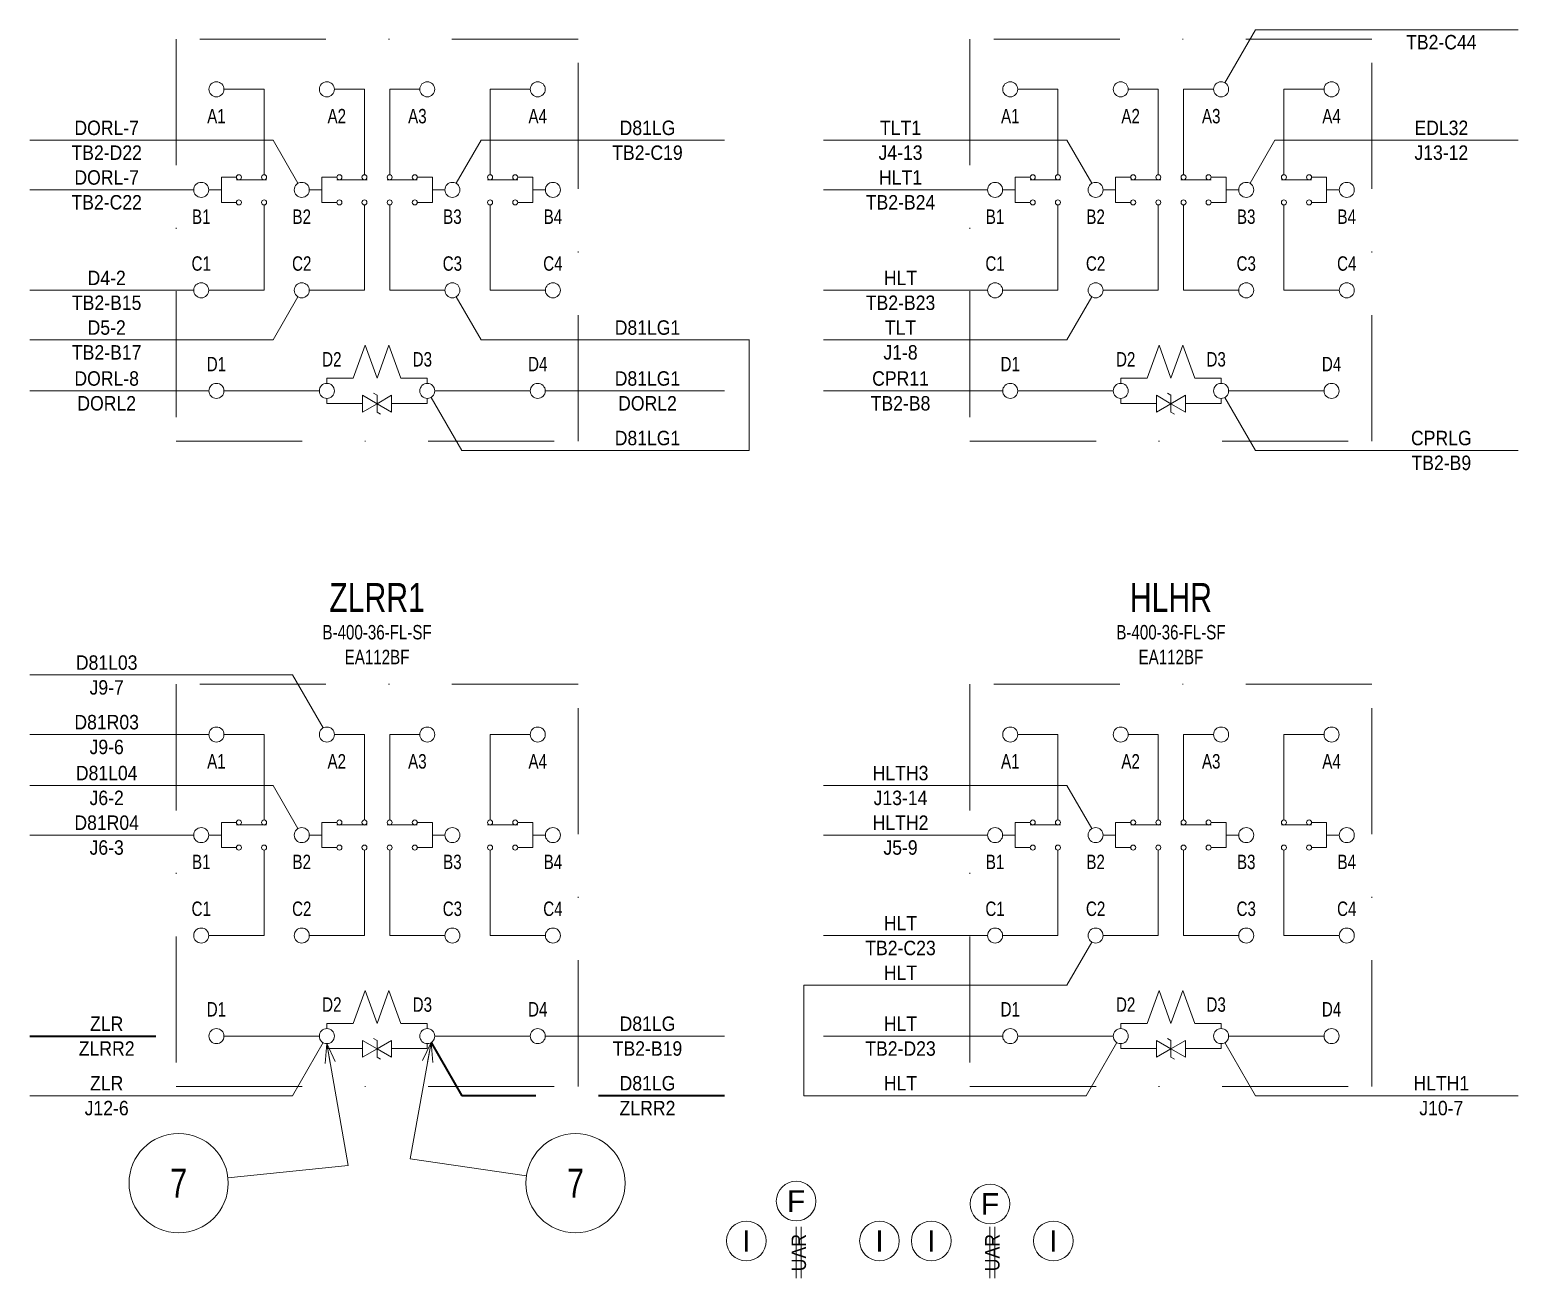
# Model space of a CAD drawing. Header units: millimetres. Extents: x 10 to 821, y 12 to 580.
# Drawn here: x 175 to 325, y 190.4 to 316.2 of the extents above; entities that cross this region are included whole.
import ezdxf
from ezdxf.enums import TextEntityAlignment as Align

# ---------------------------------------------------------------- set-up
doc = ezdxf.new("R2010")
doc.units = ezdxf.units.MM
doc.linetypes.add('DASHDOT', pattern=[25.3, 12.7, -6.3, 0, -6.3])
doc.linetypes.add('DASHED', pattern=[19, 12.7, -6.3])
for name, color, linetype in [('GR1_02', 7, 'Continuous'), ('GR1_03', 7, 'Continuous'), ('GR1_04', 7, 'Continuous'), ('GR1_05', 7, 'Continuous'), ('GR1_15', 7, 'Continuous')]:
    doc.layers.add(name, color=color, linetype=linetype)
doc.styles.add('HG丸ｺﾞｼｯｸM-PRO', font='')
doc.styles.get('HG丸ｺﾞｼｯｸM-PRO').set_extended_font_data('HG丸ｺﾞｼｯｸM-PRO')

# ---------------------------------------------------------------- blocks, each defined once
blk = doc.blocks.new('BLKF030')
at = {"layer": 'GR1_02', "color": 4, "linetype": 'DASHDOT', "lineweight": 13}
for p, q in [((230.25, 250.25), (189.75, 250.25)), ((189.75, 250.25), (189.75, 209.75)), ((230.25, 209.75), (230.25, 250.25)), ((189.75, 209.75), (230.25, 209.75))]:
    blk.add_line(p, q, dxfattribs=at)
at = {"layer": 'GR1_02', "color": 4, "linetype": 'Continuous', "lineweight": 13}
for p, q in [((194.57, 245.19), (198.61, 245.19)), ((198.61, 245.19), (198.61, 236.58)), ((205.7, 245.19), (208.73, 245.19)), ((208.73, 245.19), (208.73, 236.58)), ((214.3, 245.19), (211.27, 245.19)), ((211.27, 245.19), (211.27, 236.58)), ((225.43, 245.19), (221.39, 245.19)), ((221.39, 245.19), (221.39, 236.58)), ((195.82, 236.33), (194.31, 236.33)), ((194.31, 236.33), (194.31, 233.8)), ((195.82, 236.08), (198.86, 236.08)), ((205.95, 236.33), (204.43, 236.33)), ((204.43, 236.33), (204.43, 233.8)), ((205.95, 236.08), (208.99, 236.08)), ((214.05, 236.08), (211.01, 236.08)), ((214.05, 236.33), (215.57, 236.33)), ((215.57, 236.33), (215.57, 233.8)), ((224.18, 236.08), (221.14, 236.08)), ((224.18, 236.33), (225.69, 236.33)), ((225.69, 236.33), (225.69, 233.8)), ((193.04, 235.06), (194.31, 235.06)), ((203.17, 235.06), (204.43, 235.06)), ((216.83, 235.06), (215.57, 235.06)), ((226.96, 235.06), (225.69, 235.06)), ((195.82, 233.8), (194.31, 233.8)), ((198.61, 233.54), (198.61, 224.94)), ((205.95, 233.8), (204.43, 233.8)), ((208.73, 233.54), (208.73, 224.94)), ((211.27, 233.54), (211.27, 224.94)), ((214.05, 233.8), (215.57, 233.8)), ((221.39, 233.54), (221.39, 224.94)), ((224.18, 233.8), (225.69, 233.8)), ((193.04, 224.94), (198.61, 224.94)), ((203.17, 224.94), (208.73, 224.94)), ((216.83, 224.94), (211.27, 224.94)), ((226.96, 224.94), (221.39, 224.94)), ((208.8, 219.42), (207.6, 216.08)), ((210, 216.08), (208.8, 219.42)), ((211.2, 219.42), (210, 216.08)), ((212.4, 216.08), (211.2, 219.42)), ((204.94, 215.57), (204.94, 216.08)), ((204.94, 216.08), (207.6, 216.08)), ((212.4, 216.08), (215.06, 216.08)), ((215.06, 215.57), (215.06, 216.08)), ((194.57, 214.81), (204.18, 214.81)), ((225.43, 214.81), (215.82, 214.81))]:
    blk.add_line(p, q, dxfattribs=at)
for centre, radius in [((193.81, 245.19), 0.759), ((204.94, 245.19), 0.759), ((215.06, 245.19), 0.759), ((226.19, 245.19), 0.759), ((192.28, 235.06), 0.759), ((196.08, 236.33), 0.253), ((198.61, 236.33), 0.253), ((202.41, 235.06), 0.759), ((206.2, 236.33), 0.253), ((208.73, 236.33), 0.253), ((211.27, 236.33), 0.253), ((213.8, 236.33), 0.253), ((217.59, 235.06), 0.759), ((221.39, 236.33), 0.253), ((223.92, 236.33), 0.253), ((227.72, 235.06), 0.759), ((196.08, 233.8), 0.253), ((198.61, 233.8), 0.253), ((206.2, 233.8), 0.253), ((208.73, 233.8), 0.253), ((211.27, 233.8), 0.253), ((213.8, 233.8), 0.253), ((221.39, 233.8), 0.253), ((223.92, 233.8), 0.253), ((192.28, 224.94), 0.759), ((202.41, 224.94), 0.759), ((217.59, 224.94), 0.759), ((227.72, 224.94), 0.759), ((193.81, 214.81), 0.759), ((204.94, 214.81), 0.759), ((215.06, 214.81), 0.759), ((226.19, 214.81), 0.759)]:
    blk.add_circle(centre, radius, dxfattribs=at)
blk = doc.blocks.new('BLKF029')
at = {"layer": 'GR1_02', "color": 4, "linetype": 'Continuous', "lineweight": 13}
blk.add_blockref('BLKF030', (0, 0), dxfattribs=at)
at = {"layer": 'GR1_02', "color": 4, "linetype": 'Continuous', "lineweight": 13, "style": 'HG丸ｺﾞｼｯｸM-PRO'}
for s, width, p in [('A1', 0.78372, (193.81, 242.49)), ('A2', 0.78372, (205.94, 242.49)), ('A3', 0.78372, (214.06, 242.49)), ('A4', 0.78372, (226.19, 242.49)), ('B1', 0.783285, (192.28, 232.36)), ('B2', 0.783285, (202.41, 232.36)), ('B3', 0.783285, (217.59, 232.36)), ('B4', 0.783285, (227.72, 232.36)), ('C1', 0.78334, (192.28, 227.64)), ('C2', 0.78334, (202.41, 227.64)), ('C3', 0.78334, (217.59, 227.64)), ('C4', 0.78334, (227.72, 227.64)), ('D1', 0.784601, (193.81, 217.51)), ('D2', 0.784601, (205.44, 217.99)), ('D3', 0.784601, (214.56, 217.99)), ('D4', 0.784601, (226.19, 217.51))]:
    blk.add_text(s, height=1.455, dxfattribs=dict(at, width=width)).set_placement(p, align=Align.MIDDLE_CENTER)
blk = doc.blocks.new('BLKF032')
at = {"layer": 'GR1_02', "color": 4, "linetype": 'Continuous', "lineweight": 13}
for p, q in [((210, 214.37), (209.65, 214.57)), ((208.54, 212.68), (208.54, 214.37)), ((210, 213.52), (208.54, 214.37)), ((208.54, 212.68), (210, 213.52)), ((210, 213.52), (211.46, 214.37)), ((210, 212.68), (210, 214.37)), ((210, 212.68), (210, 214.37)), ((211.46, 212.68), (210, 213.52)), ((211.46, 212.68), (211.46, 214.37)), ((210, 212.68), (210.35, 212.48))]:
    blk.add_line(p, q, dxfattribs=at)
blk = doc.blocks.new('BLKF031')
at = {"layer": 'GR1_02', "color": 4, "linetype": 'Continuous', "lineweight": 13}
for p, q in [((204.94, 214.05), (204.94, 213.55)), ((204.94, 213.55), (208.54, 213.55)), ((211.46, 213.55), (213.17, 213.55)), ((212.4, 213.55), (215.06, 213.55)), ((215.06, 214.05), (215.06, 213.55))]:
    blk.add_line(p, q, dxfattribs=at)
blk.add_blockref('BLKF032', (0, 0), dxfattribs=at)
blk = doc.blocks.new('BLKF034')
at = {"layer": 'GR1_02', "color": 4, "linetype": 'DASHDOT', "lineweight": 13}
for p, q in [((310.25, 250.25), (269.75, 250.25)), ((269.75, 250.25), (269.75, 209.75)), ((310.25, 209.75), (310.25, 250.25)), ((269.75, 209.75), (310.25, 209.75))]:
    blk.add_line(p, q, dxfattribs=at)
at = {"layer": 'GR1_02', "color": 4, "linetype": 'Continuous', "lineweight": 13}
for p, q in [((274.57, 245.19), (278.61, 245.19)), ((278.61, 245.19), (278.61, 236.58)), ((285.7, 245.19), (288.73, 245.19)), ((288.73, 245.19), (288.73, 236.58)), ((294.3, 245.19), (291.27, 245.19)), ((291.27, 245.19), (291.27, 236.58)), ((305.43, 245.19), (301.39, 245.19)), ((301.39, 245.19), (301.39, 236.58)), ((275.82, 236.33), (274.31, 236.33)), ((274.31, 236.33), (274.31, 233.8)), ((275.82, 236.08), (278.86, 236.08)), ((285.95, 236.33), (284.43, 236.33)), ((284.43, 236.33), (284.43, 233.8)), ((285.95, 236.08), (288.99, 236.08)), ((294.05, 236.08), (291.01, 236.08)), ((294.05, 236.33), (295.57, 236.33)), ((295.57, 236.33), (295.57, 233.8)), ((304.18, 236.08), (301.14, 236.08)), ((304.18, 236.33), (305.69, 236.33)), ((305.69, 236.33), (305.69, 233.8)), ((273.04, 235.06), (274.31, 235.06)), ((283.17, 235.06), (284.43, 235.06)), ((296.83, 235.06), (295.57, 235.06)), ((306.96, 235.06), (305.69, 235.06)), ((275.82, 233.8), (274.31, 233.8)), ((278.61, 233.54), (278.61, 224.94)), ((285.95, 233.8), (284.43, 233.8)), ((288.73, 233.54), (288.73, 224.94)), ((291.27, 233.54), (291.27, 224.94)), ((294.05, 233.8), (295.57, 233.8)), ((301.39, 233.54), (301.39, 224.94)), ((304.18, 233.8), (305.69, 233.8)), ((273.04, 224.94), (278.61, 224.94)), ((283.17, 224.94), (288.73, 224.94)), ((296.83, 224.94), (291.27, 224.94)), ((306.96, 224.94), (301.39, 224.94)), ((288.8, 219.42), (287.6, 216.08)), ((290, 216.08), (288.8, 219.42)), ((291.2, 219.42), (290, 216.08)), ((292.4, 216.08), (291.2, 219.42)), ((284.94, 215.57), (284.94, 216.08)), ((284.94, 216.08), (287.6, 216.08)), ((292.4, 216.08), (295.06, 216.08)), ((295.06, 215.57), (295.06, 216.08)), ((274.57, 214.81), (284.18, 214.81)), ((305.43, 214.81), (295.82, 214.81))]:
    blk.add_line(p, q, dxfattribs=at)
for centre, radius in [((273.81, 245.19), 0.759), ((284.94, 245.19), 0.759), ((295.06, 245.19), 0.759), ((306.19, 245.19), 0.759), ((272.28, 235.06), 0.759), ((276.08, 236.33), 0.253), ((278.61, 236.33), 0.253), ((282.41, 235.06), 0.759), ((286.2, 236.33), 0.253), ((288.73, 236.33), 0.253), ((291.27, 236.33), 0.253), ((293.8, 236.33), 0.253), ((297.59, 235.06), 0.759), ((301.39, 236.33), 0.253), ((303.92, 236.33), 0.253), ((307.72, 235.06), 0.759), ((276.08, 233.8), 0.253), ((278.61, 233.8), 0.253), ((286.2, 233.8), 0.253), ((288.73, 233.8), 0.253), ((291.27, 233.8), 0.253), ((293.8, 233.8), 0.253), ((301.39, 233.8), 0.253), ((303.92, 233.8), 0.253), ((272.28, 224.94), 0.759), ((282.41, 224.94), 0.759), ((297.59, 224.94), 0.759), ((307.72, 224.94), 0.759), ((273.81, 214.81), 0.759), ((284.94, 214.81), 0.759), ((295.06, 214.81), 0.759), ((306.19, 214.81), 0.759)]:
    blk.add_circle(centre, radius, dxfattribs=at)
blk = doc.blocks.new('BLKF033')
at = {"layer": 'GR1_02', "color": 4, "linetype": 'Continuous', "lineweight": 13}
blk.add_blockref('BLKF034', (0, 0), dxfattribs=at)
at = {"layer": 'GR1_02', "color": 4, "linetype": 'Continuous', "lineweight": 13, "style": 'HG丸ｺﾞｼｯｸM-PRO'}
for s, width, p in [('A1', 0.78372, (273.81, 242.49)), ('A2', 0.78372, (285.94, 242.49)), ('A3', 0.78372, (294.06, 242.49)), ('A4', 0.78372, (306.19, 242.49)), ('B1', 0.783285, (272.28, 232.36)), ('B2', 0.783285, (282.41, 232.36)), ('B3', 0.783285, (297.59, 232.36)), ('B4', 0.783285, (307.72, 232.36)), ('C1', 0.78334, (272.28, 227.64)), ('C2', 0.78334, (282.41, 227.64)), ('C3', 0.78334, (297.59, 227.64)), ('C4', 0.78334, (307.72, 227.64)), ('D1', 0.784601, (273.81, 217.51)), ('D2', 0.784601, (285.44, 217.99)), ('D3', 0.784601, (294.56, 217.99)), ('D4', 0.784601, (306.19, 217.51))]:
    blk.add_text(s, height=1.455, dxfattribs=dict(at, width=width)).set_placement(p, align=Align.MIDDLE_CENTER)
blk = doc.blocks.new('BLKF036')
at = {"layer": 'GR1_02', "color": 4, "linetype": 'Continuous', "lineweight": 13}
for p, q in [((290, 214.37), (289.65, 214.57)), ((288.54, 212.68), (288.54, 214.37)), ((290, 213.52), (288.54, 214.37)), ((288.54, 212.68), (290, 213.52)), ((290, 213.52), (291.46, 214.37)), ((290, 212.68), (290, 214.37)), ((290, 212.68), (290, 214.37)), ((291.46, 212.68), (290, 213.52)), ((291.46, 212.68), (291.46, 214.37)), ((290, 212.68), (290.35, 212.48))]:
    blk.add_line(p, q, dxfattribs=at)
blk = doc.blocks.new('BLKF035')
at = {"layer": 'GR1_02', "color": 4, "linetype": 'Continuous', "lineweight": 13}
for p, q in [((284.94, 214.05), (284.94, 213.55)), ((284.94, 213.55), (288.54, 213.55)), ((291.46, 213.55), (293.17, 213.55)), ((292.4, 213.55), (295.06, 213.55)), ((295.06, 214.05), (295.06, 213.55))]:
    blk.add_line(p, q, dxfattribs=at)
blk.add_blockref('BLKF036', (0, 0), dxfattribs=at)
blk = doc.blocks.new('BLKF046')
at = {"layer": 'GR1_02', "color": 4, "linetype": 'DASHDOT', "lineweight": 13}
for p, q in [((230.25, 315.25), (189.75, 315.25)), ((189.75, 315.25), (189.75, 274.75)), ((230.25, 274.75), (230.25, 315.25)), ((189.75, 274.75), (230.25, 274.75))]:
    blk.add_line(p, q, dxfattribs=at)
at = {"layer": 'GR1_02', "color": 4, "linetype": 'Continuous', "lineweight": 13}
for p, q in [((194.57, 310.19), (198.61, 310.19)), ((198.61, 310.19), (198.61, 301.58)), ((205.7, 310.19), (208.73, 310.19)), ((208.73, 310.19), (208.73, 301.58)), ((214.3, 310.19), (211.27, 310.19)), ((211.27, 310.19), (211.27, 301.58)), ((225.43, 310.19), (221.39, 310.19)), ((221.39, 310.19), (221.39, 301.58)), ((193.04, 300.06), (194.31, 300.06)), ((195.82, 301.33), (194.31, 301.33)), ((194.31, 301.33), (194.31, 298.8)), ((195.82, 301.08), (198.86, 301.08)), ((203.17, 300.06), (204.43, 300.06)), ((205.95, 301.33), (204.43, 301.33)), ((204.43, 301.33), (204.43, 298.8)), ((205.95, 301.08), (208.99, 301.08)), ((214.05, 301.08), (211.01, 301.08)), ((214.05, 301.33), (215.57, 301.33)), ((215.57, 301.33), (215.57, 298.8)), ((216.83, 300.06), (215.57, 300.06)), ((224.18, 301.08), (221.14, 301.08)), ((224.18, 301.33), (225.69, 301.33)), ((225.69, 301.33), (225.69, 298.8)), ((226.96, 300.06), (225.69, 300.06)), ((195.82, 298.8), (194.31, 298.8)), ((198.61, 298.54), (198.61, 289.94)), ((205.95, 298.8), (204.43, 298.8)), ((208.73, 298.54), (208.73, 289.94)), ((211.27, 298.54), (211.27, 289.94)), ((214.05, 298.8), (215.57, 298.8)), ((221.39, 298.54), (221.39, 289.94)), ((224.18, 298.8), (225.69, 298.8)), ((193.04, 289.94), (198.61, 289.94)), ((203.17, 289.94), (208.73, 289.94)), ((216.83, 289.94), (211.27, 289.94)), ((226.96, 289.94), (221.39, 289.94)), ((208.8, 284.42), (207.6, 281.08)), ((210, 281.08), (208.8, 284.42)), ((211.2, 284.42), (210, 281.08)), ((212.4, 281.08), (211.2, 284.42)), ((204.94, 280.57), (204.94, 281.08)), ((204.94, 281.08), (207.6, 281.08)), ((212.4, 281.08), (215.06, 281.08)), ((215.06, 280.57), (215.06, 281.08)), ((194.57, 279.81), (204.18, 279.81)), ((225.43, 279.81), (215.82, 279.81))]:
    blk.add_line(p, q, dxfattribs=at)
for centre, radius in [((193.81, 310.19), 0.759), ((204.94, 310.19), 0.759), ((215.06, 310.19), 0.759), ((226.19, 310.19), 0.759), ((196.08, 301.33), 0.253), ((198.61, 301.33), 0.253), ((206.2, 301.33), 0.253), ((208.73, 301.33), 0.253), ((211.27, 301.33), 0.253), ((213.8, 301.33), 0.253), ((221.39, 301.33), 0.253), ((223.92, 301.33), 0.253), ((192.28, 300.06), 0.759), ((202.41, 300.06), 0.759), ((217.59, 300.06), 0.759), ((227.72, 300.06), 0.759), ((196.08, 298.8), 0.253), ((198.61, 298.8), 0.253), ((206.2, 298.8), 0.253), ((208.73, 298.8), 0.253), ((211.27, 298.8), 0.253), ((213.8, 298.8), 0.253), ((221.39, 298.8), 0.253), ((223.92, 298.8), 0.253), ((192.28, 289.94), 0.759), ((202.41, 289.94), 0.759), ((217.59, 289.94), 0.759), ((227.72, 289.94), 0.759), ((193.81, 279.81), 0.759), ((204.94, 279.81), 0.759), ((215.06, 279.81), 0.759), ((226.19, 279.81), 0.759)]:
    blk.add_circle(centre, radius, dxfattribs=at)
blk = doc.blocks.new('BLKF045')
at = {"layer": 'GR1_02', "color": 4, "linetype": 'Continuous', "lineweight": 13}
blk.add_blockref('BLKF046', (0, 0), dxfattribs=at)
at = {"layer": 'GR1_02', "color": 4, "linetype": 'Continuous', "lineweight": 13, "style": 'HG丸ｺﾞｼｯｸM-PRO'}
for s, width, p in [('A1', 0.78372, (193.81, 307.49)), ('A2', 0.78372, (205.94, 307.49)), ('A3', 0.78372, (214.06, 307.49)), ('A4', 0.78372, (226.19, 307.49)), ('B1', 0.783285, (192.28, 297.36)), ('B2', 0.783285, (202.41, 297.36)), ('B3', 0.783285, (217.59, 297.36)), ('B4', 0.783285, (227.72, 297.36)), ('C1', 0.78334, (192.28, 292.64)), ('C2', 0.78334, (202.41, 292.64)), ('C3', 0.78334, (217.59, 292.64)), ('C4', 0.78334, (227.72, 292.64)), ('D2', 0.784601, (205.44, 282.99)), ('D3', 0.784601, (214.56, 282.99)), ('D1', 0.784601, (193.81, 282.51)), ('D4', 0.784601, (226.19, 282.51))]:
    blk.add_text(s, height=1.455, dxfattribs=dict(at, width=width)).set_placement(p, align=Align.MIDDLE_CENTER)
blk = doc.blocks.new('BLKF048')
at = {"layer": 'GR1_02', "color": 4, "linetype": 'DASHDOT', "lineweight": 13}
for p, q in [((310.25, 315.25), (269.75, 315.25)), ((269.75, 315.25), (269.75, 274.75)), ((310.25, 274.75), (310.25, 315.25)), ((269.75, 274.75), (310.25, 274.75))]:
    blk.add_line(p, q, dxfattribs=at)
at = {"layer": 'GR1_02', "color": 4, "linetype": 'Continuous', "lineweight": 13}
for p, q in [((274.57, 310.19), (278.61, 310.19)), ((278.61, 310.19), (278.61, 301.58)), ((285.7, 310.19), (288.73, 310.19)), ((288.73, 310.19), (288.73, 301.58)), ((294.3, 310.19), (291.27, 310.19)), ((291.27, 310.19), (291.27, 301.58)), ((305.43, 310.19), (301.39, 310.19)), ((301.39, 310.19), (301.39, 301.58)), ((273.04, 300.06), (274.31, 300.06)), ((275.82, 301.33), (274.31, 301.33)), ((274.31, 301.33), (274.31, 298.8)), ((275.82, 301.08), (278.86, 301.08)), ((283.17, 300.06), (284.43, 300.06)), ((285.95, 301.33), (284.43, 301.33)), ((284.43, 301.33), (284.43, 298.8)), ((285.95, 301.08), (288.99, 301.08)), ((294.05, 301.08), (291.01, 301.08)), ((294.05, 301.33), (295.57, 301.33)), ((295.57, 301.33), (295.57, 298.8)), ((296.83, 300.06), (295.57, 300.06)), ((304.18, 301.08), (301.14, 301.08)), ((304.18, 301.33), (305.69, 301.33)), ((305.69, 301.33), (305.69, 298.8)), ((306.96, 300.06), (305.69, 300.06)), ((275.82, 298.8), (274.31, 298.8)), ((278.61, 298.54), (278.61, 289.94)), ((285.95, 298.8), (284.43, 298.8)), ((288.73, 298.54), (288.73, 289.94)), ((291.27, 298.54), (291.27, 289.94)), ((294.05, 298.8), (295.57, 298.8)), ((301.39, 298.54), (301.39, 289.94)), ((304.18, 298.8), (305.69, 298.8)), ((273.04, 289.94), (278.61, 289.94)), ((283.17, 289.94), (288.73, 289.94)), ((296.83, 289.94), (291.27, 289.94)), ((306.96, 289.94), (301.39, 289.94)), ((288.8, 284.42), (287.6, 281.08)), ((290, 281.08), (288.8, 284.42)), ((291.2, 284.42), (290, 281.08)), ((292.4, 281.08), (291.2, 284.42)), ((284.94, 280.57), (284.94, 281.08)), ((284.94, 281.08), (287.6, 281.08)), ((292.4, 281.08), (295.06, 281.08)), ((295.06, 280.57), (295.06, 281.08)), ((274.57, 279.81), (284.18, 279.81)), ((305.43, 279.81), (295.82, 279.81))]:
    blk.add_line(p, q, dxfattribs=at)
for centre, radius in [((273.81, 310.19), 0.759), ((284.94, 310.19), 0.759), ((295.06, 310.19), 0.759), ((306.19, 310.19), 0.759), ((276.08, 301.33), 0.253), ((278.61, 301.33), 0.253), ((286.2, 301.33), 0.253), ((288.73, 301.33), 0.253), ((291.27, 301.33), 0.253), ((293.8, 301.33), 0.253), ((301.39, 301.33), 0.253), ((303.92, 301.33), 0.253), ((272.28, 300.06), 0.759), ((282.41, 300.06), 0.759), ((297.59, 300.06), 0.759), ((307.72, 300.06), 0.759), ((276.08, 298.8), 0.253), ((278.61, 298.8), 0.253), ((286.2, 298.8), 0.253), ((288.73, 298.8), 0.253), ((291.27, 298.8), 0.253), ((293.8, 298.8), 0.253), ((301.39, 298.8), 0.253), ((303.92, 298.8), 0.253), ((272.28, 289.94), 0.759), ((282.41, 289.94), 0.759), ((297.59, 289.94), 0.759), ((307.72, 289.94), 0.759), ((273.81, 279.81), 0.759), ((284.94, 279.81), 0.759), ((295.06, 279.81), 0.759), ((306.19, 279.81), 0.759)]:
    blk.add_circle(centre, radius, dxfattribs=at)
blk = doc.blocks.new('BLKF047')
at = {"layer": 'GR1_02', "color": 4, "linetype": 'Continuous', "lineweight": 13}
blk.add_blockref('BLKF048', (0, 0), dxfattribs=at)
at = {"layer": 'GR1_02', "color": 4, "linetype": 'Continuous', "lineweight": 13, "style": 'HG丸ｺﾞｼｯｸM-PRO'}
for s, width, p in [('A1', 0.78372, (273.81, 307.49)), ('A2', 0.78372, (285.94, 307.49)), ('A3', 0.78372, (294.06, 307.49)), ('A4', 0.78372, (306.19, 307.49)), ('B1', 0.783285, (272.28, 297.36)), ('B2', 0.783285, (282.41, 297.36)), ('B3', 0.783285, (297.59, 297.36)), ('B4', 0.783285, (307.72, 297.36)), ('C1', 0.78334, (272.28, 292.64)), ('C2', 0.78334, (282.41, 292.64)), ('C3', 0.78334, (297.59, 292.64)), ('C4', 0.78334, (307.72, 292.64)), ('D2', 0.784601, (285.44, 282.99)), ('D3', 0.784601, (294.56, 282.99)), ('D1', 0.784601, (273.81, 282.51)), ('D4', 0.784601, (306.19, 282.51))]:
    blk.add_text(s, height=1.455, dxfattribs=dict(at, width=width)).set_placement(p, align=Align.MIDDLE_CENTER)
blk = doc.blocks.new('BLKF050')
at = {"layer": 'GR1_02', "color": 4, "linetype": 'Continuous', "lineweight": 13}
for p, q in [((288.54, 277.68), (288.54, 279.37)), ((290, 278.52), (288.54, 279.37)), ((290, 279.37), (289.65, 279.57)), ((290, 278.52), (291.46, 279.37)), ((290, 277.68), (290, 279.37)), ((290, 277.68), (290, 279.37)), ((291.46, 277.68), (291.46, 279.37)), ((288.54, 277.68), (290, 278.52)), ((291.46, 277.68), (290, 278.52)), ((290, 277.68), (290.35, 277.48))]:
    blk.add_line(p, q, dxfattribs=at)
blk = doc.blocks.new('BLKF049')
at = {"layer": 'GR1_02', "color": 4, "linetype": 'Continuous', "lineweight": 13}
for p, q in [((284.94, 279.05), (284.94, 278.55)), ((295.06, 279.05), (295.06, 278.55)), ((284.94, 278.55), (288.54, 278.55)), ((291.46, 278.55), (293.17, 278.55)), ((292.4, 278.55), (295.06, 278.55))]:
    blk.add_line(p, q, dxfattribs=at)
blk.add_blockref('BLKF050', (0, 0), dxfattribs=at)
blk = doc.blocks.new('BLKF074')
at = {"layer": 'GR1_02', "color": 4, "linetype": 'Continuous', "lineweight": 13}
for p, q in [((288.54, 277.68), (288.54, 279.37)), ((290, 278.52), (288.54, 279.37)), ((290, 279.37), (289.65, 279.57)), ((290, 278.52), (291.46, 279.37)), ((290, 277.68), (290, 279.37)), ((290, 277.68), (290, 279.37)), ((291.46, 277.68), (291.46, 279.37)), ((288.54, 277.68), (290, 278.52)), ((291.46, 277.68), (290, 278.52)), ((290, 277.68), (290.35, 277.48))]:
    blk.add_line(p, q, dxfattribs=at)
blk = doc.blocks.new('BLKF073')
at = {"layer": 'GR1_02', "color": 4, "linetype": 'Continuous', "lineweight": 13}
for p, q in [((284.94, 279.05), (284.94, 278.55)), ((295.06, 279.05), (295.06, 278.55)), ((284.94, 278.55), (288.54, 278.55)), ((291.46, 278.55), (293.17, 278.55)), ((292.4, 278.55), (295.06, 278.55))]:
    blk.add_line(p, q, dxfattribs=at)
blk.add_blockref('BLKF074', (0, 0), dxfattribs=at)
blk = doc.blocks.new('BLKF088')
at = {"layer": 'GR1_02', "color": 4, "linetype": 'Continuous', "lineweight": 13}
for p, q in [((208.54, 277.68), (208.54, 279.37)), ((210, 278.52), (208.54, 279.37)), ((210, 279.37), (209.65, 279.57)), ((210, 278.52), (211.46, 279.37)), ((210, 277.68), (210, 279.37)), ((210, 277.68), (210, 279.37)), ((211.46, 277.68), (211.46, 279.37)), ((208.54, 277.68), (210, 278.52)), ((211.46, 277.68), (210, 278.52)), ((210, 277.68), (210.35, 277.48))]:
    blk.add_line(p, q, dxfattribs=at)
blk = doc.blocks.new('BLKF087')
at = {"layer": 'GR1_02', "color": 4, "linetype": 'Continuous', "lineweight": 13}
for p, q in [((204.94, 279.05), (204.94, 278.55)), ((215.06, 279.05), (215.06, 278.55)), ((204.94, 278.55), (208.54, 278.55)), ((211.46, 278.55), (213.17, 278.55)), ((212.4, 278.55), (215.06, 278.55))]:
    blk.add_line(p, q, dxfattribs=at)
blk.add_blockref('BLKF088', (0, 0), dxfattribs=at)
blk = doc.blocks.new('FXTIP_ARROW_S')
at = {"color": 0, "linetype": 'Continuous', "lineweight": -2}
for q in [(-1, 0), (-0.966, 0.259), (-0.966, -0.259)]:
    blk.add_line((0, 0), q, dxfattribs=at)
blk = doc.blocks.new('BLKF275')
at = {"layer": 'GR1_05', "color": 4, "linetype": 'Continuous', "lineweight": 13}
blk.add_circle((252.23, 198.19), 2, dxfattribs=at)
at = {"layer": 'GR1_05', "color": 4, "linetype": 'Continuous', "lineweight": 13, "style": 'HG丸ｺﾞｼｯｸM-PRO', "width": 1.042153}
blk.add_text('F', height=2.18, dxfattribs=at).set_placement((252.23, 198.19), align=Align.MIDDLE_CENTER)
blk = doc.blocks.new('BLKF276')
at = {"layer": 'GR1_05', "color": 4, "linetype": 'Continuous', "lineweight": 13}
blk.add_circle((271.77, 197.9), 2, dxfattribs=at)
at = {"layer": 'GR1_05', "color": 4, "linetype": 'Continuous', "lineweight": 13, "style": 'HG丸ｺﾞｼｯｸM-PRO', "width": 1.042153}
blk.add_text('F', height=2.18, dxfattribs=at).set_placement((271.77, 197.9), align=Align.MIDDLE_CENTER)
blk = doc.blocks.new('BLKF355')
at = {"layer": 'GR1_05', "color": 4, "linetype": 'Continuous', "lineweight": 13}
blk.add_circle((278.15, 194.17), 2, dxfattribs=at)
at = {"layer": 'GR1_05', "color": 4, "linetype": 'Continuous', "lineweight": 13, "style": 'HG丸ｺﾞｼｯｸM-PRO', "width": 1.042153}
blk.add_text('I', height=2.18, dxfattribs=at).set_placement((278.15, 194.17), align=Align.MIDDLE_CENTER)
blk = doc.blocks.new('BLKF356')
at = {"layer": 'GR1_05', "color": 4, "linetype": 'Continuous', "lineweight": 13}
blk.add_circle((265.85, 194.17), 2, dxfattribs=at)
at = {"layer": 'GR1_05', "color": 4, "linetype": 'Continuous', "lineweight": 13, "style": 'HG丸ｺﾞｼｯｸM-PRO', "width": 1.042153}
blk.add_text('I', height=2.18, dxfattribs=at).set_placement((265.85, 194.17), align=Align.MIDDLE_CENTER)
blk = doc.blocks.new('BLKF357')
at = {"layer": 'GR1_05', "color": 4, "linetype": 'Continuous', "lineweight": 13}
blk.add_circle((247.21, 194.17), 2, dxfattribs=at)
at = {"layer": 'GR1_05', "color": 4, "linetype": 'Continuous', "lineweight": 13, "style": 'HG丸ｺﾞｼｯｸM-PRO', "width": 1.042153}
blk.add_text('I', height=2.18, dxfattribs=at).set_placement((247.21, 194.17), align=Align.MIDDLE_CENTER)
blk = doc.blocks.new('BLKF358')
at = {"layer": 'GR1_05', "color": 4, "linetype": 'Continuous', "lineweight": 13}
blk.add_circle((260.63, 194.17), 2, dxfattribs=at)
at = {"layer": 'GR1_05', "color": 4, "linetype": 'Continuous', "lineweight": 13, "style": 'HG丸ｺﾞｼｯｸM-PRO', "width": 1.042153}
blk.add_text('I', height=2.18, dxfattribs=at).set_placement((260.63, 194.17), align=Align.MIDDLE_CENTER)

msp = doc.modelspace()

# ---------------------------------------------------------------- linework, layer by layer
at = {"layer": 'GR1_03', "color": 4, "linetype": 'Continuous', "lineweight": 13}
for p, q in [((295.44, 310.85), (298.53, 316.19)), ((325, 316.19), (298.53, 316.19)), ((175, 305.06), (199.52, 305.06)), ((202.03, 300.72), (199.52, 305.06)), ((217.97, 300.72), (220.48, 305.06)), ((245, 305.06), (220.48, 305.06)), ((255, 305.06), (279.52, 305.06)), ((282.03, 300.72), (279.52, 305.06)), ((297.97, 300.72), (300.48, 305.06)), ((325, 305.06), (300.48, 305.06)), ((175, 300.06), (191.52, 300.06)), ((255, 300.06), (271.52, 300.06)), ((175, 289.94), (191.52, 289.94)), ((255, 289.94), (271.52, 289.94)), ((202.03, 289.28), (199.52, 284.94)), ((217.97, 289.28), (220.48, 284.94)), ((282.03, 289.28), (279.52, 284.94)), ((247.5, 285), (247.5, 273.81)), ((175, 284.94), (199.52, 284.94)), ((247.5, 284.94), (220.48, 284.94)), ((255, 284.94), (279.52, 284.94)), ((175, 279.81), (193.05, 279.81)), ((215.44, 279.15), (218.53, 273.81)), ((245, 279.81), (226.95, 279.81)), ((255, 279.81), (273.05, 279.81)), ((295.44, 279.15), (298.53, 273.81)), ((247.5, 273.81), (218.53, 273.81)), ((325, 273.81), (298.53, 273.81)), ((175, 251.19), (201.47, 251.19)), ((204.56, 245.85), (201.47, 251.19)), ((175, 245.19), (193.05, 245.19)), ((175, 240.06), (199.52, 240.06)), ((202.03, 235.72), (199.52, 240.06)), ((255, 240.06), (279.52, 240.06)), ((282.03, 235.72), (279.52, 240.06)), ((175, 235.06), (191.52, 235.06)), ((255, 235.06), (271.52, 235.06)), ((255, 224.94), (271.52, 224.94)), ((282.03, 224.28), (279.52, 219.94)), ((253, 219.94), (279.52, 219.94)), ((253, 219.94), (253, 208.81)), ((245, 214.81), (226.95, 214.81)), ((255, 214.81), (273.05, 214.81)), ((204.56, 214.15), (201.47, 208.81)), ((284.56, 214.15), (281.47, 208.81)), ((295.44, 214.15), (298.53, 208.81)), ((175, 208.81), (201.47, 208.81)), ((253, 208.81), (281.47, 208.81)), ((325, 208.81), (298.53, 208.81))]:
    msp.add_line(p, q, dxfattribs=at)
at = {"layer": 'GR1_03', "color": 3, "linetype": 'DASHED', "lineweight": 35}
for p, q in [((175, 214.81), (193.05, 214.81)), ((215.44, 214.15), (218.53, 208.81)), ((245, 208.81), (218.53, 208.81))]:
    msp.add_line(p, q, dxfattribs=at)
at = {"layer": 'GR1_05', "color": 4, "linetype": 'Continuous', "lineweight": 13}
for p, q in [((252.25, 190.42), (252.25, 195.58)), ((252.75, 190.42), (252.75, 195.58)), ((271.75, 190.42), (271.75, 195.58)), ((272.25, 190.42), (272.25, 195.58))]:
    msp.add_line(p, q, dxfattribs=at)
at = {"layer": 'GR1_15', "color": 6, "linetype": 'Continuous', "lineweight": 13}
for p, q in [((204.94, 214.05), (207.1, 201.79)), ((215.44, 214.15), (213.34, 202.46)), ((207.1, 201.79), (194.97, 200.52)), ((213.34, 202.46), (225.05, 200.73))]:
    msp.add_line(p, q, dxfattribs=at)
for centre in [(190, 200), (230, 200)]:
    msp.add_circle(centre, 5, dxfattribs=at)

# ---------------------------------------------------------------- block references
at = {"layer": 'GR1_02', "color": 4, "linetype": 'Continuous', "lineweight": 13}
for name in ['BLKF045', 'BLKF047', 'BLKF087', 'BLKF049', 'BLKF073', 'BLKF029', 'BLKF033', 'BLKF031', 'BLKF035']:
    msp.add_blockref(name, (0, 0), dxfattribs=at)
at = {"layer": 'GR1_05', "color": 4, "linetype": 'Continuous', "lineweight": 13}
for name in ['BLKF275', 'BLKF276', 'BLKF357', 'BLKF358', 'BLKF356', 'BLKF355']:
    msp.add_blockref(name, (0, 0), dxfattribs=at)
at = {"layer": 'GR1_15', "color": 6, "linetype": 'Continuous', "lineweight": 13, "xscale": 2, "yscale": 2}
for p, rotation in [((204.94, 214.05), 99.99318598699436), ((215.44, 214.15), 79.80946988656804)]:
    msp.add_blockref('FXTIP_ARROW_S', p, dxfattribs=dict(at, rotation=rotation))

# ---------------------------------------------------------------- texts
at = {"layer": 'GR1_02', "color": 4, "linetype": 'Continuous', "lineweight": 13, "style": 'HG丸ｺﾞｼｯｸM-PRO'}
for s, height, width, p in [('ZLRR1', 2.909, 0.782143, (210, 259)), ('HLHR', 2.909, 0.781397, (290, 259)), ('B-400-36-FL-SF', 1.4545, 0.782932, (210, 255.5)), ('B-400-36-FL-SF', 1.4545, 0.782932, (290, 255.5)), ('EA112BF', 1.455, 0.783795, (210, 253)), ('EA112BF', 1.455, 0.783795, (290, 253))]:
    msp.add_text(s, height=height, dxfattribs=dict(at, width=width)).set_placement(p, align=Align.MIDDLE_CENTER)
at = {"layer": 'GR1_04', "color": 3, "linetype": 'Continuous', "lineweight": 35, "style": 'HG丸ｺﾞｼｯｸM-PRO'}
for s, width, p in [('TB2-C44', 0.911795, (317.25, 314.94)), ('DORL-7', 0.911713, (182.75, 306.31)), ('TLT1', 0.912585, (262.75, 306.31)), ('TB2-D22', 0.911582, (182.75, 303.81)), ('TB2-C19', 0.911795, (237.25, 303.81)), ('J4-13', 0.910866, (262.75, 303.81)), ('J13-12', 0.910841, (317.25, 303.81)), ('DORL-7', 0.911713, (182.75, 301.31)), ('HLT1', 0.912073, (262.75, 301.31)), ('TB2-C22', 0.911795, (182.75, 298.81)), ('TB2-B24', 0.911762, (262.75, 298.81)), ('D4-2', 0.910998, (182.75, 291.19)), ('HLT', 0.912528, (262.75, 291.19)), ('TB2-B15', 0.911762, (182.75, 288.69)), ('TB2-B23', 0.911762, (262.75, 288.69)), ('D5-2', 0.910998, (182.75, 286.19)), ('TLT', 0.913241, (262.75, 286.19)), ('TB2-B17', 0.911762, (182.75, 283.69)), ('J1-8', 0.910905, (262.75, 283.69)), ('DORL-8', 0.911713, (182.75, 281.06)), ('CPR11', 0.911658, (262.75, 281.06)), ('DORL2', 0.911746, (182.75, 278.56)), ('TB2-B8', 0.911945, (262.75, 278.56)), ('TB2-B9', 0.911945, (317.25, 272.56)), ('D81L03', 0.910979, (182.75, 252.44)), ('J9-7', 0.910905, (182.75, 249.94)), ('D81R03', 0.911442, (182.75, 246.44)), ('J9-6', 0.910905, (182.75, 243.94)), ('D81L04', 0.910979, (182.75, 241.31)), ('HLTH3', 0.912032, (262.75, 241.31)), ('J6-2', 0.910905, (182.75, 238.81)), ('J13-14', 0.910841, (262.75, 238.81)), ('D81R04', 0.911442, (182.75, 236.31)), ('HLTH2', 0.912032, (262.75, 236.31)), ('J6-3', 0.910905, (182.75, 233.81)), ('J5-9', 0.910905, (262.75, 233.81)), ('HLT', 0.912528, (262.75, 226.19)), ('TB2-C23', 0.911795, (262.75, 223.69)), ('HLT', 0.912528, (262.75, 221.19)), ('ZLR', 0.914021, (182.75, 216.06)), ('HLT', 0.912528, (262.75, 216.06)), ('ZLRR2', 0.913451, (182.75, 213.56)), ('TB2-B19', 0.911762, (237.25, 213.56)), ('TB2-D23', 0.911582, (262.75, 213.56)), ('ZLR', 0.914021, (182.75, 210.06)), ('HLT', 0.912528, (262.75, 210.06)), ('J12-6', 0.910866, (182.75, 207.56)), ('J10-7', 0.910866, (317.25, 207.56))]:
    msp.add_text(s, height=1.455, dxfattribs=dict(at, width=width)).set_placement(p, align=Align.MIDDLE_CENTER)
for s, width, p in [('D81LG', 0.911013, (237.25, 306.31)), ('EDL32', 0.911608, (317.25, 306.31)), ('D81LG1', 0.910966, (237.25, 286.19)), ('D81LG1', 0.910966, (237.25, 281.06)), ('DORL2', 0.911746, (237.25, 278.56)), ('D81LG1', 0.910966, (237.25, 275.06)), ('CPRLG', 0.911845, (317.25, 275.06)), ('D81LG', 0.911013, (237.25, 216.06)), ('D81LG', 0.911013, (237.25, 210.06)), ('HLTH1', 0.912032, (317.25, 210.06)), ('ZLRR2', 0.913451, (237.25, 207.56))]:
    msp.add_text(s, height=1.455, rotation=360, dxfattribs=dict(at, width=width)).set_placement(p, align=Align.MIDDLE_CENTER)
at = {"layer": 'GR1_05', "color": 3, "linetype": 'Continuous', "lineweight": 35, "style": 'HG丸ｺﾞｼｯｸM-PRO', "width": 0.912983}
for p in [(252.5, 193), (272, 193)]:
    msp.add_text('UAR', height=1.455, rotation=90, dxfattribs=at).set_placement(p, align=Align.MIDDLE_CENTER)
at = {"layer": 'GR1_15', "color": 6, "linetype": 'Continuous', "lineweight": 35, "style": 'HG丸ｺﾞｼｯｸM-PRO', "width": 0.784542}
for p in [(190, 200), (230, 200)]:
    msp.add_text('7', height=2.91, rotation=0, dxfattribs=at).set_placement(p, align=Align.MIDDLE_CENTER)

doc.saveas('drawing.dxf')
